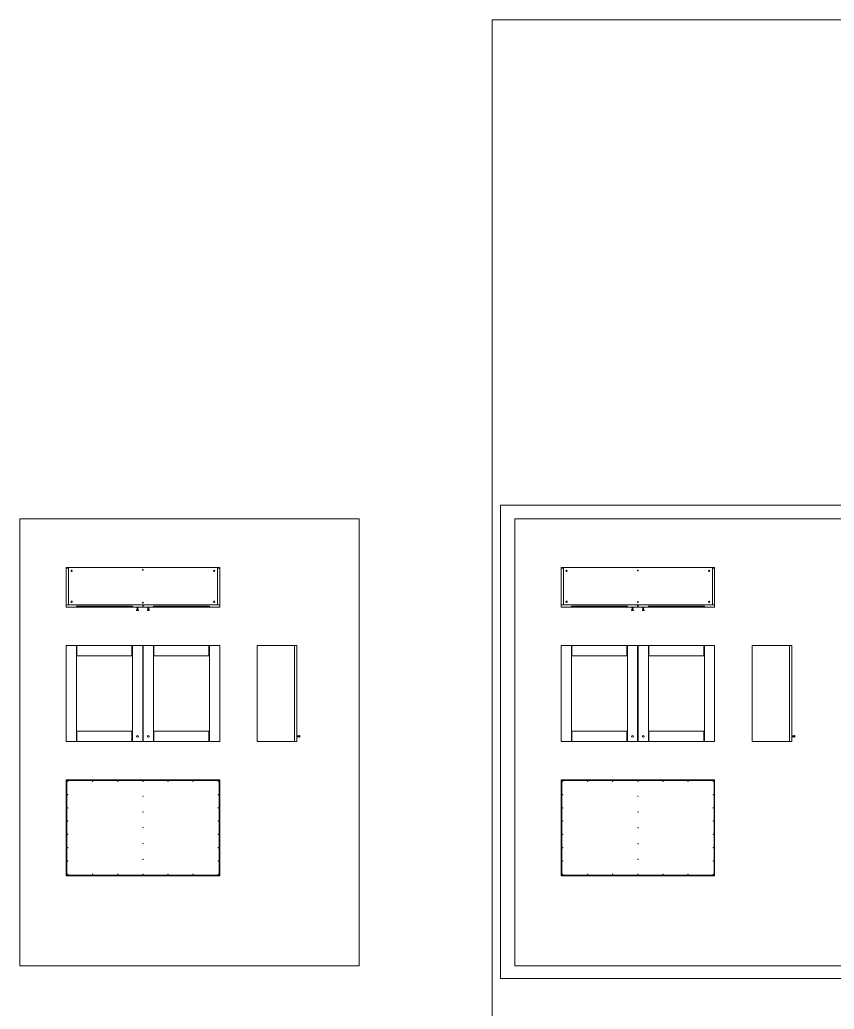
# Model space of a CAD drawing. Header units: centimetres. Extents: x -9.9 to 12.1, y -14.8 to 2.1.
# Drawn here: x -6 to 0.37, y -5.68 to 2.06 of the extents above; entities that cross this region are included whole.
import ezdxf

# ---------------------------------------------------------------- set-up
doc = ezdxf.new("R2010")
doc.units = ezdxf.units.CM
doc.header["$MEASUREMENT"] = 0
for name, color, linetype, lineweight in [('A-FURN_Num_Penna__251_Num_Penna__251_Num_Penna__2_Num_Penna__251_Num_Penna__251_Num_Penna__251_Num_Penna__251_Num_Penna__251_Num_Penna__251_Num_Penna__251_Num_Penna__251_Num_Penna__3_Num_Penna__3_Num_Penna__3_Num_Penna__3', 3, 'Continuous', 18), ('A-FURN_Num_Penna__252_Num_Penna__252_Num_Penna__3_Num_Penna__252_Num_Penna__252_Num_Penna__252_Num_Penna__252_Num_Penna__252_Num_Penna__252_Num_Penna__252_Num_Penna__252_Num_Penna__252_Num_Penna__252_Num_Penna__252_Num_Penna__240', 240, 'Continuous', 18), ('A-FURN_Num_Penna__252_Num_Penna__252_Num_Penna__3_Num_Penna__252_Num_Penna__252_Num_Penna__252_Num_Penna__252_Num_Penna__252_Num_Penna__252_Num_Penna__252_Num_Penna__252_Num_Penna__252_Num_Penna__3_Num_Penna__3_Num_Penna__3', 3, 'Continuous', 18), ('A-FURN_Num_Penna__252_Num_Penna__252_Num_Penna__3_Num_Penna__252_Num_Penna__252_Num_Penna__252_Num_Penna__252_Num_Penna__252_Num_Penna__252_Num_Penna__252_Num_Penna__82_Num_Penna__82_Num_Penna__82_Num_Penna__82_Num_Penna__82', 82, 'Continuous', 18), ('A-FURN_Num_Penna__252_Num_Penna__252_Num_Penna__3_Num_Penna__252_Num_Penna__252_Num_Penna__252_Num_Penna__252_Num_Penna__252_Num_Penna__252_Num_Penna__5_Num_Penna__5_Num_Penna__5_Num_Penna__5_Num_Penna__5_Num_Penna__5', 5, 'Continuous', 18), ('A-SECT-PATT_Num_Penna__5_Num_Penna__5_Num_Penna__5_Num_Penna__5_Num_Penna__5_Num_Penna__5_Num_Penna__5_Num_Penna__5_Num_Penna__5_Num_Penna__5_Num_Penna__5_Num_Penna__5_Num_Penna__5_Num_Penna__5', 5, 'Continuous', 18), ('A-SECT-PATT_Num_Penna__6_Num_Penna__6_Num_Penna__6_Num_Penna__6_Num_Penna__6_Num_Penna__6_Num_Penna__6_Num_Penna__6_Num_Penna__6_Num_Penna__6_Num_Penna__6_Num_Penna__6_Num_Penna__6_Num_Penna__6', 6, 'Continuous', 18), ('PDF10_Solid Fills_Num_Penna__5_Num_Penna__5_Num_Penna__5_Num_Penna__5_Num_Penna__5_Num_Penna__5_Num_Penna__5_Num_Penna__5', 5, 'Continuous', 18), ('PDF16_Geometry_Num_Penna__5_Num_Penna__5_Num_Penna__5_Num_Penna__5_Num_Penna__5_Num_Penna__5_Num_Penna__5_Num_Penna__3_Num_Penna__3_Num_Penna__3_Num_Penna__3_Num_Penna__3_Num_Penna__3_Num_Penna__3', 3, 'Continuous', 18), ('PDF16_Geometry_Num_Penna__5_Num_Penna__5_Num_Penna__5_Num_Penna__5_Num_Penna__5_Num_Penna__5_Num_Penna__5_Num_Penna__5_Num_Penna__5_Num_Penna__5_Num_Penna__5_Num_Penna__5_Num_Penna__5_Num_Penna__5', 5, 'Continuous', 18), ('PDF16_Geometry_Num_Penna__6_Num_Penna__6_Num_Penna__3_Num_Penna__3_Num_Penna__3_Num_Penna__3_Num_Penna__3_Num_Penna__3_Num_Penna__3_Num_Penna__3_Num_Penna__3_Num_Penna__3_Num_Penna__3_Num_Penna__3', 3, 'Continuous', 18), ('PDF16_Geometry_Num_Penna__6_Num_Penna__6_Num_Penna__6_Num_Penna__3_Num_Penna__3_Num_Penna__3_Num_Penna__3_Num_Penna__3_Num_Penna__3_Num_Penna__3_Num_Penna__3_Num_Penna__3_Num_Penna__3_Num_Penna__3', 3, 'Continuous', 18), ('PDF16_Geometry_Num_Penna__6_Num_Penna__6_Num_Penna__6_Num_Penna__6_Num_Penna__6_Num_Penna__6_Num_Penna__6_Num_Penna__6_Num_Penna__6_Num_Penna__6_Num_Penna__6_Num_Penna__6_Num_Penna__6_Num_Penna__6', 6, 'Continuous', 18), ('PDF17_Geometry_Num_Penna__1_Num_Penna__255_Num_Penna__255_Num_Penna__255_Num_Penna__255_Num_Penna__255_Num_Penna__255_Num_Penna__255', 255, 'Continuous', 18), ('PDF_Geometry_Num_Penna__7_Num_Penna__7_Num_Penna__3_Num_Penna__6_Num_Penna__6_Num_Penna__6_Num_Penna__6_Num_Penna__6_Num_Penna__6_Num_Penna__6_Num_Penna__6_Num_Penna__6_Num_Penna__6_Num_Penna__6', 6, 'Continuous', 18)]:
    doc.layers.add(name, color=color, linetype=linetype, lineweight=lineweight)

msp = doc.modelspace()

# ---------------------------------------------------------------- hatches: boundary and pattern name
at = {"layer": 'PDF17_Geometry_Num_Penna__1_Num_Penna__255_Num_Penna__255_Num_Penna__255_Num_Penna__255_Num_Penna__255_Num_Penna__255_Num_Penna__255', "linetype": 'Continuous', "lineweight": 18}
for points in [[(0.2305, 0.7465, 0.006677), (0.2307, 0.7467)], [(0.2322, 0.7602, 0.006744), (0.2324, 0.7604)], [(0.2322, 0.7571, 0.006744), (0.2324, 0.7573)], [(0.2328, 0.7333, 0.006666), (0.233, 0.7335)], [(0.233, 0.7335, 0.035982), (0.2332, 0.7335)], [(0.2429, 0.7466, 0.006666), (0.2431, 0.7467)], [(0.2447, 0.7602, 0.006677), (0.2449, 0.7603)], [(-3.6385, -3.6567, 0.006677), (-3.6383, -3.6566)], [(-3.6367, -3.643, 0.006744), (-3.6365, -3.6429)], [(-3.6367, -3.6461, 0.006744), (-3.6365, -3.6459)], [(-3.6361, -3.6699, 0.006666), (-3.6359, -3.6697)], [(-3.6359, -3.6697, 0.035982), (-3.6358, -3.6697)], [(-3.6261, -3.6567, 0.006666), (-3.6259, -3.6565)], [(-3.6243, -3.6431, 0.006677), (-3.624, -3.6429)], [(0.2305, -3.6567, 0.006677), (0.2307, -3.6566)], [(0.2322, -3.643, 0.006744), (0.2324, -3.6429)], [(0.2322, -3.6461, 0.006744), (0.2324, -3.6459)], [(0.2328, -3.6699, 0.006666), (0.233, -3.6697)], [(0.233, -3.6697, 0.035982), (0.2332, -3.6697)], [(0.2429, -3.6567, 0.006666), (0.2431, -3.6565)], [(0.2447, -3.6431, 0.006677), (0.2449, -3.6429)]]:
    msp.add_hatch(color=255, dxfattribs=at).paths.add_polyline_path(points)

# ---------------------------------------------------------------- linework, layer by layer
at = {"layer": 'A-FURN_Num_Penna__251_Num_Penna__251_Num_Penna__2_Num_Penna__251_Num_Penna__251_Num_Penna__251_Num_Penna__251_Num_Penna__251_Num_Penna__251_Num_Penna__251_Num_Penna__251_Num_Penna__3_Num_Penna__3_Num_Penna__3_Num_Penna__3', "color": 3, "linetype": 'Continuous', "lineweight": 18}
for p, q in [((-5.5527, -2.5378), (-5.5487, -2.5378)), ((-5.1187, -2.5378), (-5.1147, -2.5378)), ((-4.9507, -2.5378), (-4.9467, -2.5378)), ((-4.5167, -2.5378), (-4.5127, -2.5378)), ((-1.6838, -2.5378), (-1.6798, -2.5378)), ((-1.2498, -2.5378), (-1.2458, -2.5378)), ((-1.0818, -2.5378), (-1.0778, -2.5378)), ((-0.6478, -2.5378), (-0.6438, -2.5378))]:
    msp.add_line(p, q, dxfattribs=at)
at = {"layer": 'A-FURN_Num_Penna__252_Num_Penna__252_Num_Penna__3_Num_Penna__252_Num_Penna__252_Num_Penna__252_Num_Penna__252_Num_Penna__252_Num_Penna__252_Num_Penna__252_Num_Penna__252_Num_Penna__252_Num_Penna__252_Num_Penna__252_Num_Penna__240', "color": 240, "linetype": 'Continuous', "lineweight": 18}
for p, q in [((-2.2382, -1.7393), (4.8218, -1.7393)), ((-2.2382, -5.4417), (-2.2382, -1.7393)), ((4.8218, -5.4417), (-2.2382, -5.4417))]:
    msp.add_line(p, q, dxfattribs=at)
at = {"layer": 'A-FURN_Num_Penna__252_Num_Penna__252_Num_Penna__3_Num_Penna__252_Num_Penna__252_Num_Penna__252_Num_Penna__252_Num_Penna__252_Num_Penna__252_Num_Penna__252_Num_Penna__252_Num_Penna__252_Num_Penna__3_Num_Penna__3_Num_Penna__3', "color": 3, "linetype": 'Continuous', "lineweight": 18}
for p, q in [((-5.9951, -1.8463), (-3.3414, -1.8463)), ((-5.9951, -5.3416), (-5.9951, -1.8463)), ((-3.3414, -1.8463), (-3.3414, -5.3416)), ((-2.1261, -1.8463), (0.5276, -1.8463)), ((-2.1261, -5.3416), (-2.1261, -1.8463)), ((-3.3414, -5.3416), (-5.9951, -5.3416)), ((0.5276, -5.3416), (-2.1261, -5.3416))]:
    msp.add_line(p, q, dxfattribs=at)
at = {"layer": 'A-FURN_Num_Penna__252_Num_Penna__252_Num_Penna__3_Num_Penna__252_Num_Penna__252_Num_Penna__252_Num_Penna__252_Num_Penna__252_Num_Penna__252_Num_Penna__252_Num_Penna__82_Num_Penna__82_Num_Penna__82_Num_Penna__82_Num_Penna__82', "color": 82, "linetype": 'Continuous', "lineweight": 18}
for p, q in [((-2.303, 2.057), (9.3636, 2.057)), ((-2.303, -5.8504), (-2.303, 2.057))]:
    msp.add_line(p, q, dxfattribs=at)
at = {"layer": 'A-FURN_Num_Penna__252_Num_Penna__252_Num_Penna__3_Num_Penna__252_Num_Penna__252_Num_Penna__252_Num_Penna__252_Num_Penna__252_Num_Penna__252_Num_Penna__5_Num_Penna__5_Num_Penna__5_Num_Penna__5_Num_Penna__5_Num_Penna__5', "color": 5, "linetype": 'Continuous', "lineweight": 18}
for centre in [(-5.6215, -3.8991), (-5.4252, -3.8991), (-5.229, -3.8991), (-5.0327, -3.8991), (-4.8365, -3.8991), (-4.6402, -3.8991), (-4.444, -3.8991), (-1.7525, -3.8991), (-1.5563, -3.8991), (-1.36, -3.8991), (-1.1638, -3.8991), (-0.9675, -3.8991), (-0.7713, -3.8991), (-0.575, -3.8991), (-5.6215, -4.003), (-5.0327, -4.0158), (-4.444, -4.003), (-1.7525, -4.003), (-1.1638, -4.0158), (-0.575, -4.003), (-5.6215, -4.1069), (-5.0327, -4.1393), (-4.444, -4.1069), (-1.7525, -4.1069), (-1.1638, -4.1393), (-0.575, -4.1069), (-5.6215, -4.2108), (-4.444, -4.2108), (-1.7525, -4.2108), (-0.575, -4.2108), (-5.6215, -4.3148), (-5.0327, -4.2628), (-4.444, -4.3148), (-1.7525, -4.3148), (-1.1638, -4.2628), (-0.575, -4.3148), (-5.0327, -4.3863), (-1.1638, -4.3863), (-5.6215, -4.4187), (-4.444, -4.4187), (-1.7525, -4.4187), (-0.575, -4.4187), (-5.6215, -4.5226), (-5.0327, -4.5098), (-4.444, -4.5226), (-1.7525, -4.5226), (-1.1638, -4.5098), (-0.575, -4.5226), (-5.6215, -4.6266), (-5.4252, -4.6266), (-5.229, -4.6266), (-5.0327, -4.6266), (-4.8365, -4.6266), (-4.6402, -4.6266), (-4.444, -4.6266), (-1.7525, -4.6266), (-1.5563, -4.6266), (-1.36, -4.6266), (-1.1638, -4.6266), (-0.9675, -4.6266), (-0.7713, -4.6266), (-0.575, -4.6266)]:
    msp.add_circle(centre, 0.0015, dxfattribs=at)
at = {"layer": 'A-SECT-PATT_Num_Penna__5_Num_Penna__5_Num_Penna__5_Num_Penna__5_Num_Penna__5_Num_Penna__5_Num_Penna__5_Num_Penna__5_Num_Penna__5_Num_Penna__5_Num_Penna__5_Num_Penna__5_Num_Penna__5_Num_Penna__5', "color": 5, "linetype": 'Continuous', "lineweight": 18}
for centre in [(-5.0747, -3.5478), (-4.9907, -3.5478), (-1.2058, -3.5478), (-1.1218, -3.5478)]:
    msp.add_circle(centre, 0.007, dxfattribs=at)
at = {"layer": 'A-SECT-PATT_Num_Penna__6_Num_Penna__6_Num_Penna__6_Num_Penna__6_Num_Penna__6_Num_Penna__6_Num_Penna__6_Num_Penna__6_Num_Penna__6_Num_Penna__6_Num_Penna__6_Num_Penna__6_Num_Penna__6_Num_Penna__6', "color": 6, "linetype": 'Continuous', "lineweight": 18}
for p, q in [((-5.5527, -2.5298), (-5.5527, -2.5378)), ((-5.5487, -2.5298), (-5.5487, -2.5378)), ((-5.1187, -2.5298), (-5.1187, -2.5378)), ((-5.1147, -2.5298), (-5.1147, -2.5378)), ((-4.9507, -2.5298), (-4.9507, -2.5378)), ((-4.9467, -2.5298), (-4.9467, -2.5378)), ((-4.5167, -2.5298), (-4.5167, -2.5378)), ((-4.5127, -2.5298), (-4.5127, -2.5378)), ((-1.6838, -2.5298), (-1.6838, -2.5378)), ((-1.6798, -2.5298), (-1.6798, -2.5378)), ((-1.2498, -2.5298), (-1.2498, -2.5378)), ((-1.2458, -2.5298), (-1.2458, -2.5378)), ((-1.0818, -2.5298), (-1.0818, -2.5378)), ((-1.0778, -2.5298), (-1.0778, -2.5378)), ((-0.6478, -2.5298), (-0.6478, -2.5378)), ((-0.6438, -2.5298), (-0.6438, -2.5378)), ((-5.5527, -2.8378), (-5.5527, -3.5878)), ((-5.5487, -2.8378), (-5.5487, -2.9178)), ((-5.1187, -2.8378), (-5.1187, -2.9178)), ((-5.1147, -2.8378), (-5.1147, -3.5878)), ((-5.0347, -2.8378), (-5.0347, -3.5878)), ((-5.0308, -2.8378), (-5.0308, -3.5878)), ((-4.9507, -2.8378), (-4.9507, -3.5878)), ((-4.9467, -2.8378), (-4.9467, -2.9178)), ((-4.5167, -2.8378), (-4.5167, -2.9178)), ((-4.5127, -2.8378), (-4.5127, -3.5878)), ((-1.6838, -2.8378), (-1.6838, -3.5878)), ((-1.6798, -2.8378), (-1.6798, -2.9178)), ((-1.2498, -2.8378), (-1.2498, -2.9178)), ((-1.2458, -2.8378), (-1.2458, -3.5878)), ((-1.1658, -2.8378), (-1.1658, -3.5878)), ((-1.1618, -2.8378), (-1.1618, -3.5878)), ((-1.0818, -2.8378), (-1.0818, -3.5878)), ((-1.0778, -2.8378), (-1.0778, -2.9178)), ((-0.6478, -2.8378), (-0.6478, -2.9178)), ((-0.6438, -2.8378), (-0.6438, -3.5878)), ((-5.5527, -2.9178), (-5.1147, -2.9178)), ((-4.9507, -2.9178), (-4.5127, -2.9178)), ((-1.6838, -2.9178), (-1.2458, -2.9178)), ((-1.0818, -2.9178), (-0.6438, -2.9178)), ((-5.5527, -3.5078), (-5.1147, -3.5078)), ((-5.5487, -3.5078), (-5.5487, -3.5878)), ((-5.1187, -3.5078), (-5.1187, -3.5878)), ((-4.9507, -3.5078), (-4.5127, -3.5078)), ((-4.9467, -3.5078), (-4.9467, -3.5878)), ((-4.5167, -3.5078), (-4.5167, -3.5878)), ((-1.6838, -3.5078), (-1.2458, -3.5078)), ((-1.6798, -3.5078), (-1.6798, -3.5878)), ((-1.2498, -3.5078), (-1.2498, -3.5878)), ((-1.0818, -3.5078), (-0.6438, -3.5078)), ((-1.0778, -3.5078), (-1.0778, -3.5878)), ((-0.6478, -3.5078), (-0.6478, -3.5878))]:
    msp.add_line(p, q, dxfattribs=at)
at = {"layer": 'PDF10_Solid Fills_Num_Penna__5_Num_Penna__5_Num_Penna__5_Num_Penna__5_Num_Penna__5_Num_Penna__5_Num_Penna__5_Num_Penna__5', "color": 5, "linetype": 'Continuous', "lineweight": 18}
for p, q in [((-5.5872, -2.2523), (-5.5923, -2.2523)), ((-5.5872, -2.2533), (-5.5923, -2.2533)), ((-5.034, -2.2458), (-5.0333, -2.2448)), ((-5.034, -2.2458), (-5.0333, -2.2468)), ((-5.0333, -2.2448), (-5.0322, -2.2448)), ((-5.0333, -2.2468), (-5.0322, -2.2468)), ((-5.0315, -2.2458), (-5.0322, -2.2448)), ((-5.0315, -2.2458), (-5.0322, -2.2468)), ((-4.4783, -2.2523), (-4.4732, -2.2523)), ((-4.4783, -2.2533), (-4.4732, -2.2533)), ((-1.7182, -2.2523), (-1.7233, -2.2523)), ((-1.7182, -2.2533), (-1.7233, -2.2533)), ((-1.165, -2.2508), (-1.1643, -2.2498)), ((-1.165, -2.2508), (-1.1643, -2.2518)), ((-1.1643, -2.2498), (-1.1632, -2.2498)), ((-1.1643, -2.2518), (-1.1632, -2.2518)), ((-1.1625, -2.2508), (-1.1632, -2.2498)), ((-1.1625, -2.2508), (-1.1632, -2.2518)), ((-0.6093, -2.2523), (-0.6042, -2.2523)), ((-0.6093, -2.2533), (-0.6042, -2.2533)), ((-5.5872, -2.4943), (-5.5923, -2.4943)), ((-5.5872, -2.4953), (-5.5923, -2.4953)), ((-5.034, -2.5018), (-5.0333, -2.5008)), ((-5.034, -2.5018), (-5.0333, -2.5028)), ((-5.0333, -2.5008), (-5.0322, -2.5008)), ((-5.0333, -2.5028), (-5.0322, -2.5028)), ((-5.0315, -2.5018), (-5.0322, -2.5008)), ((-5.0315, -2.5018), (-5.0322, -2.5028)), ((-4.4783, -2.4943), (-4.4732, -2.4943)), ((-4.4783, -2.4953), (-4.4732, -2.4953)), ((-1.7182, -2.4943), (-1.7233, -2.4943)), ((-1.7182, -2.4953), (-1.7233, -2.4953)), ((-1.165, -2.4968), (-1.1643, -2.4958)), ((-1.165, -2.4968), (-1.1643, -2.4978)), ((-1.1643, -2.4958), (-1.1632, -2.4958)), ((-1.1643, -2.4978), (-1.1632, -2.4978)), ((-1.1625, -2.4968), (-1.1632, -2.4958)), ((-1.1625, -2.4968), (-1.1632, -2.4978)), ((-0.6093, -2.4943), (-0.6042, -2.4943)), ((-0.6093, -2.4953), (-0.6042, -2.4953))]:
    msp.add_line(p, q, dxfattribs=at)
for centre, radius in [((-5.0327, -2.2458), 0.003), ((-5.5897, -2.2528), 0.005), ((-4.4757, -2.2528), 0.005), ((-1.7208, -2.2528), 0.005), ((-1.1638, -2.2508), 0.003), ((-0.6068, -2.2528), 0.005), ((-5.5897, -2.4948), 0.005), ((-5.0327, -2.5018), 0.003), ((-4.4757, -2.4948), 0.005), ((-1.7208, -2.4948), 0.005), ((-1.1638, -2.4968), 0.003), ((-0.6068, -2.4948), 0.005)]:
    msp.add_circle(centre, radius, dxfattribs=at)
for centre, start, end in [((-5.5923, -2.2528), 90, 270), ((-5.5872, -2.2528), 270, 90), ((-4.4783, -2.2528), 90, 270), ((-4.4732, -2.2528), 270, 90), ((-1.7233, -2.2528), 90, 270), ((-1.7182, -2.2528), 270, 90), ((-0.6093, -2.2528), 90, 270), ((-0.6042, -2.2528), 270, 90), ((-5.5923, -2.4948), 90, 270), ((-5.5872, -2.4948), 270, 90), ((-4.4783, -2.4948), 90, 270), ((-4.4732, -2.4948), 270, 90), ((-1.7233, -2.4948), 90, 270), ((-1.7182, -2.4948), 270, 90), ((-0.6093, -2.4948), 90, 270), ((-0.6042, -2.4948), 270, 90)]:
    msp.add_arc(centre, 0.0005, start, end, dxfattribs=at)
at = {"layer": 'PDF16_Geometry_Num_Penna__5_Num_Penna__5_Num_Penna__5_Num_Penna__5_Num_Penna__5_Num_Penna__5_Num_Penna__5_Num_Penna__3_Num_Penna__3_Num_Penna__3_Num_Penna__3_Num_Penna__3_Num_Penna__3_Num_Penna__3', "color": 3, "linetype": 'Continuous', "lineweight": 18}
for p, q in [((-5.0347, -2.8378), (-5.0308, -2.8378)), ((-1.1658, -2.8378), (-1.1618, -2.8378)), ((-5.0347, -3.5878), (-5.0308, -3.5878)), ((-1.1658, -3.5878), (-1.1618, -3.5878))]:
    msp.add_line(p, q, dxfattribs=at)
at = {"layer": 'PDF16_Geometry_Num_Penna__5_Num_Penna__5_Num_Penna__5_Num_Penna__5_Num_Penna__5_Num_Penna__5_Num_Penna__5_Num_Penna__5_Num_Penna__5_Num_Penna__5_Num_Penna__5_Num_Penna__5_Num_Penna__5_Num_Penna__5', "color": 5, "linetype": 'Continuous', "lineweight": 18}
for p, q in [((-5.0792, -2.5415), (-5.0792, -2.5378)), ((-5.0703, -2.5415), (-5.0792, -2.5415)), ((-5.0777, -2.5545), (-5.0777, -2.5429)), ((-5.0683, -2.5378), (-5.0772, -2.5378)), ((-5.0718, -2.5545), (-5.0718, -2.5429)), ((-5.0703, -2.5415), (-5.0703, -2.5378)), ((-4.9863, -2.5378), (-4.9952, -2.5378)), ((-4.9952, -2.5415), (-4.9952, -2.5378)), ((-4.9863, -2.5415), (-4.9952, -2.5415)), ((-4.9937, -2.5545), (-4.9937, -2.5429)), ((-4.9878, -2.5545), (-4.9878, -2.5429)), ((-4.9863, -2.5415), (-4.9863, -2.5378)), ((-1.2103, -2.5415), (-1.2103, -2.5378)), ((-1.2013, -2.5415), (-1.2103, -2.5415)), ((-1.2088, -2.5545), (-1.2088, -2.5429)), ((-1.1993, -2.5378), (-1.2082, -2.5378)), ((-1.2028, -2.5545), (-1.2028, -2.5429)), ((-1.2013, -2.5415), (-1.2013, -2.5378)), ((-1.1173, -2.5378), (-1.1263, -2.5378)), ((-1.1263, -2.5415), (-1.1263, -2.5378)), ((-1.1173, -2.5415), (-1.1263, -2.5415)), ((-1.1248, -2.5545), (-1.1248, -2.5429)), ((-1.1188, -2.5545), (-1.1188, -2.5429)), ((-1.1173, -2.5415), (-1.1173, -2.5378)), ((-5.0817, -2.5589), (-5.0777, -2.5545)), ((-5.0677, -2.5589), (-5.0817, -2.5589)), ((-5.0817, -2.5628), (-5.0817, -2.5589)), ((-5.0677, -2.5628), (-5.0817, -2.5628)), ((-5.0677, -2.5589), (-5.0718, -2.5545)), ((-5.0677, -2.5628), (-5.0677, -2.5589)), ((-4.9977, -2.5589), (-4.9937, -2.5545)), ((-4.9837, -2.5589), (-4.9977, -2.5589)), ((-4.9977, -2.5628), (-4.9977, -2.5589)), ((-4.9837, -2.5628), (-4.9977, -2.5628)), ((-4.9837, -2.5589), (-4.9878, -2.5545)), ((-4.9837, -2.5628), (-4.9837, -2.5589)), ((-1.2128, -2.5589), (-1.2088, -2.5545)), ((-1.1988, -2.5589), (-1.2128, -2.5589)), ((-1.2128, -2.5628), (-1.2128, -2.5589)), ((-1.1988, -2.5628), (-1.2128, -2.5628)), ((-1.1988, -2.5589), (-1.2028, -2.5545)), ((-1.1988, -2.5628), (-1.1988, -2.5589)), ((-1.1288, -2.5589), (-1.1248, -2.5545)), ((-1.1148, -2.5589), (-1.1288, -2.5589)), ((-1.1288, -2.5628), (-1.1288, -2.5589)), ((-1.1148, -2.5628), (-1.1288, -2.5628)), ((-1.1148, -2.5589), (-1.1188, -2.5545)), ((-1.1148, -2.5628), (-1.1148, -2.5589)), ((-3.8271, -3.5433), (-3.8307, -3.5433)), ((-3.8307, -3.5433), (-3.8307, -3.5523)), ((-3.8271, -3.5523), (-3.8307, -3.5523)), ((-3.8271, -3.5433), (-3.8271, -3.5523)), ((-3.814, -3.5448), (-3.8256, -3.5448)), ((-3.814, -3.5508), (-3.8256, -3.5508)), ((-3.8096, -3.5408), (-3.814, -3.5448)), ((-3.8096, -3.5548), (-3.814, -3.5508)), ((-3.8057, -3.5408), (-3.8096, -3.5408)), ((-3.8096, -3.5408), (-3.8096, -3.5548)), ((-3.8057, -3.5548), (-3.8096, -3.5548)), ((-3.8057, -3.5408), (-3.8057, -3.5548)), ((0.0419, -3.5433), (0.0382, -3.5433)), ((0.0382, -3.5433), (0.0382, -3.5523)), ((0.0419, -3.5523), (0.0382, -3.5523)), ((0.0419, -3.5433), (0.0419, -3.5523)), ((0.055, -3.5448), (0.0434, -3.5448)), ((0.055, -3.5508), (0.0434, -3.5508)), ((0.0593, -3.5408), (0.055, -3.5448)), ((0.0593, -3.5548), (0.055, -3.5508)), ((0.0632, -3.5408), (0.0593, -3.5408)), ((0.0593, -3.5408), (0.0593, -3.5548)), ((0.0632, -3.5548), (0.0593, -3.5548)), ((0.0632, -3.5408), (0.0632, -3.5548))]:
    msp.add_line(p, q, dxfattribs=at)
for centre, start, end in [((-5.0792, -2.5429), 0, 90), ((-5.0703, -2.5429), 90, 180), ((-4.9952, -2.5429), 0, 90), ((-4.9863, -2.5429), 90, 180), ((-1.2103, -2.5429), 0, 90), ((-1.2013, -2.5429), 90, 180), ((-1.1263, -2.5429), 0, 90), ((-1.1173, -2.5429), 90, 180), ((-3.8256, -3.5433), 180, 270), ((-3.8256, -3.5523), 90, 180), ((0.0434, -3.5433), 180, 270), ((0.0434, -3.5523), 90, 180)]:
    msp.add_arc(centre, 0.00148, start, end, dxfattribs=at)
at = {"layer": 'PDF16_Geometry_Num_Penna__6_Num_Penna__6_Num_Penna__3_Num_Penna__3_Num_Penna__3_Num_Penna__3_Num_Penna__3_Num_Penna__3_Num_Penna__3_Num_Penna__3_Num_Penna__3_Num_Penna__3_Num_Penna__3_Num_Penna__3', "color": 3, "linetype": 'Continuous', "lineweight": 18}
for p, q in [((-5.6282, -2.2278), (-5.6147, -2.2278)), ((-4.4507, -2.2278), (-4.4372, -2.2278)), ((-1.7593, -2.2278), (-1.7458, -2.2278)), ((-0.5818, -2.2278), (-0.5683, -2.2278))]:
    msp.add_line(p, q, dxfattribs=at)
at = {"layer": 'PDF16_Geometry_Num_Penna__6_Num_Penna__6_Num_Penna__6_Num_Penna__3_Num_Penna__3_Num_Penna__3_Num_Penna__3_Num_Penna__3_Num_Penna__3_Num_Penna__3_Num_Penna__3_Num_Penna__3_Num_Penna__3_Num_Penna__3', "color": 3, "linetype": 'Continuous', "lineweight": 18}
for p, q in [((-5.6282, -3.8878), (-5.6147, -3.8878)), ((-4.4507, -3.8878), (-4.4372, -3.8878)), ((-1.7593, -3.8878), (-1.7458, -3.8878)), ((-0.5818, -3.8878), (-0.5683, -3.8878)), ((-5.6282, -4.6378), (-5.6147, -4.6378)), ((-4.4507, -4.6378), (-4.4372, -4.6378)), ((-1.7593, -4.6378), (-1.7458, -4.6378)), ((-0.5818, -4.6378), (-0.5683, -4.6378))]:
    msp.add_line(p, q, dxfattribs=at)
at = {"layer": 'PDF16_Geometry_Num_Penna__6_Num_Penna__6_Num_Penna__6_Num_Penna__6_Num_Penna__6_Num_Penna__6_Num_Penna__6_Num_Penna__6_Num_Penna__6_Num_Penna__6_Num_Penna__6_Num_Penna__6_Num_Penna__6_Num_Penna__6', "color": 6, "linetype": 'Continuous', "lineweight": 18}
for p, q in [((-5.6327, -2.2278), (-5.6282, -2.2278)), ((-5.6327, -2.2278), (-5.6327, -2.5378)), ((-5.6282, -2.2278), (-5.6282, -2.2323)), ((-5.6282, -2.2323), (-5.6147, -2.2323)), ((-5.6147, -2.2278), (-5.6147, -2.5198)), ((-5.6147, -2.2278), (-4.4507, -2.2278)), ((-4.4507, -2.2278), (-4.4507, -2.5198)), ((-4.4372, -2.2323), (-4.4507, -2.2323)), ((-4.4372, -2.2278), (-4.4372, -2.2323)), ((-4.4372, -2.2278), (-4.4327, -2.2278)), ((-4.4327, -2.2278), (-4.4327, -2.5378)), ((-1.7638, -2.2278), (-1.7593, -2.2278)), ((-1.7638, -2.2278), (-1.7638, -2.5378)), ((-1.7593, -2.2278), (-1.7593, -2.2323)), ((-1.7593, -2.2323), (-1.7458, -2.2323)), ((-1.7458, -2.2278), (-1.7458, -2.5198)), ((-1.7458, -2.2278), (-0.5818, -2.2278)), ((-0.5818, -2.2278), (-0.5818, -2.5198)), ((-0.5683, -2.2323), (-0.5818, -2.2323)), ((-0.5683, -2.2278), (-0.5683, -2.2323)), ((-0.5683, -2.2278), (-0.5638, -2.2278)), ((-0.5638, -2.2278), (-0.5638, -2.5378)), ((-5.6327, -2.5198), (-4.4327, -2.5198)), ((-5.6327, -2.5378), (-5.5527, -2.5378)), ((-5.5527, -2.5298), (-5.1147, -2.5298)), ((-5.5487, -2.5378), (-5.1187, -2.5378)), ((-5.1147, -2.5378), (-5.0347, -2.5378)), ((-5.0347, -2.5378), (-5.0347, -2.5198)), ((-5.0307, -2.5378), (-5.0307, -2.5198)), ((-5.0307, -2.5378), (-4.9507, -2.5378)), ((-4.9507, -2.5298), (-4.5127, -2.5298)), ((-4.9467, -2.5378), (-4.5167, -2.5378)), ((-4.5127, -2.5378), (-4.4327, -2.5378)), ((-1.7638, -2.5198), (-0.5638, -2.5198)), ((-1.7638, -2.5378), (-1.6838, -2.5378)), ((-1.6838, -2.5298), (-1.2458, -2.5298)), ((-1.6798, -2.5378), (-1.2498, -2.5378)), ((-1.2458, -2.5378), (-1.1658, -2.5378)), ((-1.1658, -2.5378), (-1.1658, -2.5198)), ((-1.1618, -2.5378), (-1.1618, -2.5198)), ((-1.1618, -2.5378), (-1.0818, -2.5378)), ((-1.0818, -2.5298), (-0.6438, -2.5298)), ((-1.0778, -2.5378), (-0.6478, -2.5378)), ((-0.6438, -2.5378), (-0.5638, -2.5378)), ((-5.6327, -2.8378), (-5.0347, -2.8378)), ((-5.6327, -2.8378), (-5.6327, -3.5878)), ((-5.0308, -2.8378), (-4.4327, -2.8378)), ((-4.4327, -2.8378), (-4.4327, -3.5878)), ((-4.1407, -3.5878), (-4.1407, -2.8378)), ((-4.1407, -2.8378), (-3.8307, -2.8378)), ((-3.8487, -2.8378), (-3.8487, -3.5878)), ((-3.8307, -2.8378), (-3.8307, -3.5878)), ((-1.7638, -2.8378), (-1.1658, -2.8378)), ((-1.7638, -2.8378), (-1.7638, -3.5878)), ((-1.1618, -2.8378), (-0.5638, -2.8378)), ((-0.5638, -2.8378), (-0.5638, -3.5878)), ((-0.2718, -3.5878), (-0.2718, -2.8378)), ((-0.2718, -2.8378), (0.0382, -2.8378)), ((0.0202, -2.8378), (0.0202, -3.5878)), ((0.0382, -2.8378), (0.0382, -3.5878)), ((-5.6327, -3.5878), (-5.0347, -3.5878)), ((-5.0308, -3.5878), (-4.4327, -3.5878)), ((-4.1407, -3.5878), (-3.8307, -3.5878)), ((-1.7638, -3.5878), (-1.1658, -3.5878)), ((-1.1618, -3.5878), (-0.5638, -3.5878)), ((-0.2718, -3.5878), (0.0382, -3.5878)), ((-5.6327, -3.8878), (-5.6327, -4.6378)), ((-5.6327, -3.8878), (-5.6282, -3.8878)), ((-5.6282, -3.8878), (-5.6282, -4.6378)), ((-5.6282, -3.8923), (-5.6147, -3.8923)), ((-5.6147, -3.8878), (-4.4507, -3.8878)), ((-5.6147, -3.8923), (-4.4507, -3.8923)), ((-4.4507, -3.8923), (-4.4372, -3.8923)), ((-4.4372, -3.8878), (-4.4372, -4.6378)), ((-4.4372, -3.8878), (-4.4327, -3.8878)), ((-4.4327, -3.8878), (-4.4327, -4.6378)), ((-1.7638, -3.8878), (-1.7638, -4.6378)), ((-1.7638, -3.8878), (-1.7593, -3.8878)), ((-1.7593, -3.8878), (-1.7593, -4.6378)), ((-1.7593, -3.8923), (-1.7458, -3.8923)), ((-1.7458, -3.8878), (-0.5818, -3.8878)), ((-1.7458, -3.8923), (-0.5818, -3.8923)), ((-0.5818, -3.8923), (-0.5683, -3.8923)), ((-0.5683, -3.8878), (-0.5683, -4.6378)), ((-0.5683, -3.8878), (-0.5638, -3.8878)), ((-0.5638, -3.8878), (-0.5638, -4.6378)), ((-5.6327, -4.6378), (-5.6282, -4.6378)), ((-5.6282, -4.6333), (-5.6147, -4.6333)), ((-5.6147, -4.6333), (-5.6147, -4.6378)), ((-5.6147, -4.6333), (-4.4507, -4.6333)), ((-5.6147, -4.6378), (-4.4507, -4.6378)), ((-4.4507, -4.6333), (-4.4372, -4.6333)), ((-4.4507, -4.6333), (-4.4507, -4.6378)), ((-4.4372, -4.6378), (-4.4327, -4.6378)), ((-1.7638, -4.6378), (-1.7593, -4.6378)), ((-1.7593, -4.6333), (-1.7458, -4.6333)), ((-1.7458, -4.6333), (-1.7458, -4.6378)), ((-1.7458, -4.6333), (-0.5818, -4.6333)), ((-1.7458, -4.6378), (-0.5818, -4.6378)), ((-0.5818, -4.6333), (-0.5683, -4.6333)), ((-0.5818, -4.6333), (-0.5818, -4.6378)), ((-0.5683, -4.6378), (-0.5638, -4.6378))]:
    msp.add_line(p, q, dxfattribs=at)
at = {"layer": 'PDF_Geometry_Num_Penna__7_Num_Penna__7_Num_Penna__3_Num_Penna__6_Num_Penna__6_Num_Penna__6_Num_Penna__6_Num_Penna__6_Num_Penna__6_Num_Penna__6_Num_Penna__6_Num_Penna__6_Num_Penna__6_Num_Penna__6', "color": 6, "linetype": 'Continuous', "lineweight": 18}
for p, q in [((-5.6147, -3.8878), (-5.6147, -3.8923)), ((-4.4507, -3.8878), (-4.4507, -3.8923)), ((-1.7458, -3.8878), (-1.7458, -3.8923)), ((-0.5818, -3.8878), (-0.5818, -3.8923))]:
    msp.add_line(p, q, dxfattribs=at)

doc.saveas('drawing.dxf')
